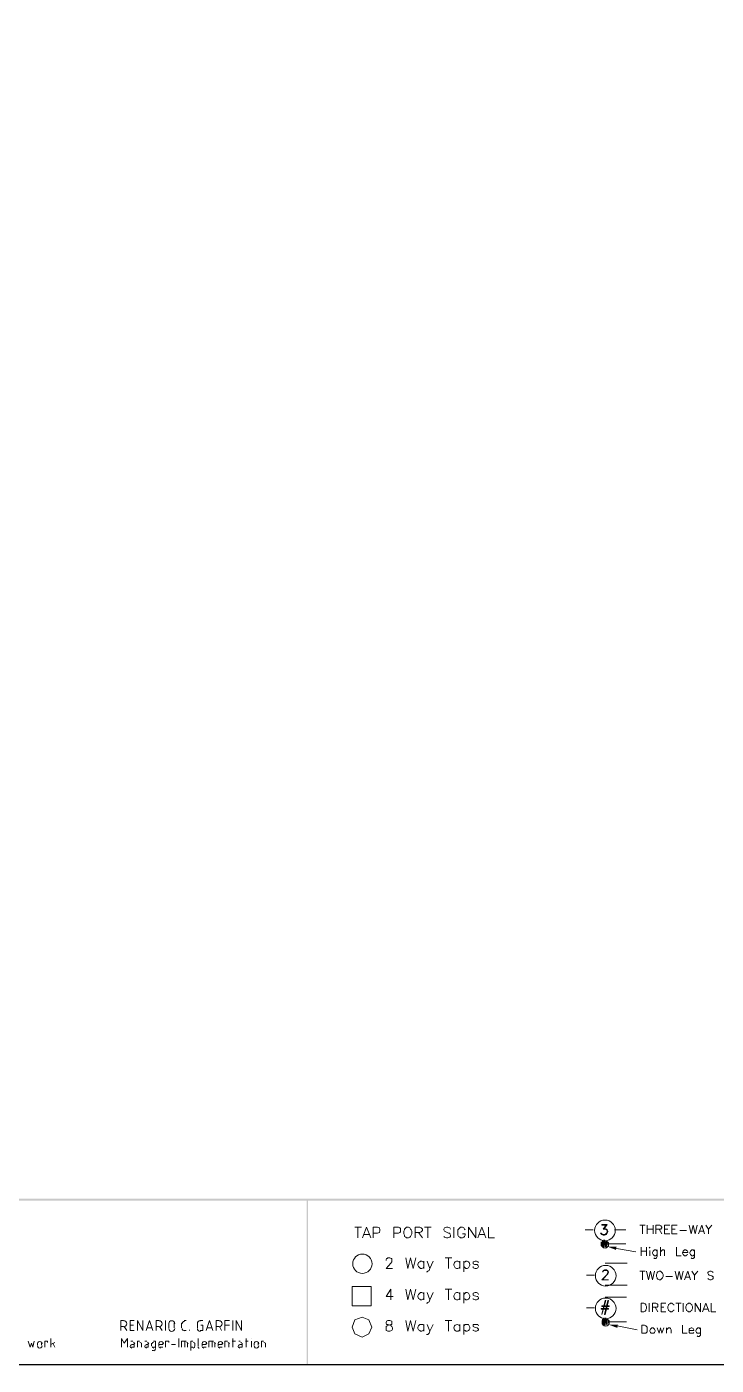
# Model space of a CAD drawing. Header units: millimetres. Extents: x 3.6 to 37.8, y 0.6 to 28.7.
# Drawn here: x 7.88 to 12.2, y 0.59 to 8.97 of the extents above; entities that cross this region are included whole.
import ezdxf

# ---------------------------------------------------------------- set-up
doc = ezdxf.new("R2010")
doc.units = ezdxf.units.MM
doc.layers.add('PDF_0', color=7, linetype='Continuous')
doc.layers.add('PDF_a1$logo$mngr$FRAME-TB', color=172, linetype='Continuous', true_color=0x0000dd)

msp = doc.modelspace()

# ---------------------------------------------------------------- linework, layer by layer
at = {"layer": 'PDF_0', "lineweight": 0, "const_width": 0.00834}
msp.add_lwpolyline([(37.7648, 0.5988), (37.7648, 28.6993), (3.5681, 28.6993), (3.5681, 0.5988)], close=True, dxfattribs=at)
at = {"layer": 'PDF_0', "color": 8, "lineweight": 0, "true_color": 0x808080}
for points in [[(9.9354, 1.4578), (9.9771, 1.4578)], [(9.9562, 1.4578), (9.9562, 1.3911)], [(9.9854, 1.3911), (10.0104, 1.4578), (10.0355, 1.3911)], [(10.0521, 1.3911), (10.0521, 1.4578), (10.0772, 1.4578), (10.0897, 1.4537), (10.0897, 1.4495), (10.0938, 1.4453), (10.0938, 1.4328), (10.0897, 1.4286), (10.0897, 1.4245), (10.0772, 1.4203), (10.0521, 1.4203)], [(10.1814, 1.3911), (10.1814, 1.4578), (10.2106, 1.4578), (10.2189, 1.4537), (10.2231, 1.4495), (10.2231, 1.4453), (10.2231, 1.4328), (10.2231, 1.4286), (10.2189, 1.4245), (10.2106, 1.4203), (10.1814, 1.4203)], [(10.3148, 1.3911), (10.3148, 1.4578), (10.344, 1.4578), (10.3524, 1.4537), (10.3565, 1.4495), (10.3607, 1.4453), (10.3607, 1.437), (10.3565, 1.4328), (10.3524, 1.4286), (10.344, 1.4245), (10.3148, 1.4245)], [(10.3357, 1.4245), (10.3607, 1.3911)], [(10.3732, 1.4578), (10.4149, 1.4578)], [(10.3941, 1.4578), (10.3941, 1.3911)], [(10.5358, 1.4453), (10.5317, 1.4537), (10.5192, 1.4578), (10.5108, 1.4578), (10.4983, 1.4537), (10.4941, 1.4453), (10.4941, 1.4411), (10.4983, 1.4328), (10.5067, 1.4286), (10.5233, 1.4203), (10.5317, 1.4203), (10.5317, 1.4161), (10.5358, 1.4078), (10.5358, 1.3995), (10.5317, 1.3953), (10.5192, 1.3911), (10.5108, 1.3911), (10.4983, 1.3953), (10.4941, 1.3995)], [(10.5567, 1.4578), (10.5567, 1.3911)], [(10.6276, 1.4411), (10.6234, 1.4453), (10.6192, 1.4537), (10.6109, 1.4578), (10.5984, 1.4578), (10.5942, 1.4537), (10.5859, 1.4453), (10.5817, 1.4411), (10.5817, 1.4328), (10.5817, 1.4161), (10.5817, 1.4078), (10.5859, 1.3995), (10.5942, 1.3953), (10.5984, 1.3911), (10.6109, 1.3911), (10.6192, 1.3953), (10.6234, 1.3995), (10.6276, 1.4078), (10.6276, 1.4161), (10.6109, 1.4161)], [(10.6484, 1.3911), (10.6484, 1.4578), (10.6943, 1.3911), (10.6943, 1.4578)], [(10.7068, 1.3911), (10.7318, 1.4578), (10.7568, 1.3911)], [(10.7735, 1.4578), (10.7735, 1.3911), (10.8111, 1.3911)], [(11.4282, 1.4411), (11.3781, 1.4411)], [(11.4949, 1.4495), (11.4991, 1.4495), (11.5116, 1.4453), (11.5158, 1.4411), (11.5199, 1.4328), (11.5199, 1.4286), (11.5158, 1.4203), (11.5116, 1.412), (11.4991, 1.4078), (11.4907, 1.4078), (11.4824, 1.412), (11.4782, 1.4161), (11.4741, 1.4203), (11.4782, 1.4203)], [(11.5158, 1.4245), (11.5116, 1.4161), (11.4991, 1.412), (11.4907, 1.412), (11.4824, 1.4161), (11.4782, 1.4203), (11.4866, 1.412)], [(11.5116, 1.4703), (11.4824, 1.4703), (11.4824, 1.4745), (11.5158, 1.4745), (11.4949, 1.4453)], [(11.5116, 1.4745), (11.4907, 1.4453), (11.4991, 1.4453), (11.5116, 1.4453), (11.5158, 1.4328)], [(11.5032, 1.4453), (11.5116, 1.4411), (11.5158, 1.4328), (11.5158, 1.4286), (11.5116, 1.4203), (11.5032, 1.412)], [(11.5616, 1.4411), (11.6325, 1.4411)], [(11.7201, 1.4703), (11.7534, 1.4703)], [(11.7368, 1.4703), (11.7368, 1.4161)], [(11.7659, 1.4703), (11.7659, 1.4161)], [(11.7659, 1.4453), (11.8035, 1.4453)], [(11.8035, 1.4703), (11.8035, 1.4161)], [(11.8201, 1.4161), (11.8201, 1.4703), (11.8452, 1.4703), (11.8535, 1.4662), (11.8535, 1.462), (11.8577, 1.4578), (11.8577, 1.4537), (11.8535, 1.4495), (11.8535, 1.4453), (11.8452, 1.4453), (11.8201, 1.4453)], [(11.841, 1.4453), (11.8577, 1.4161)], [(11.9077, 1.4161), (11.8744, 1.4161), (11.8744, 1.4703), (11.9077, 1.4703)], [(11.8744, 1.4453), (11.8952, 1.4453)], [(11.9536, 1.4161), (11.9202, 1.4161), (11.9202, 1.4703), (11.9536, 1.4703)], [(11.9202, 1.4453), (11.9411, 1.4453)], [(11.9703, 1.437), (12.012, 1.437)], [(12.0286, 1.4703), (12.0412, 1.4161), (12.0537, 1.4703), (12.0662, 1.4161), (12.0787, 1.4703)], [(12.087, 1.4161), (12.1079, 1.4703), (12.1245, 1.4161)], [(12.0954, 1.4328), (12.1204, 1.4328)], [(12.1329, 1.4703), (12.1496, 1.4453), (12.1496, 1.4161)], [(12.1704, 1.4703), (12.1496, 1.4453)], [(9.9938, 1.412), (10.0271, 1.412)], [(10.7193, 1.412), (10.7485, 1.412)], [(11.4782, 1.3661), (11.4782, 1.3411)], [(11.4866, 1.3744), (11.4866, 1.3369)], [(11.4907, 1.3744), (11.4907, 1.3327)], [(11.4949, 1.3786), (11.4949, 1.3327)], [(11.4991, 1.3786), (11.5032, 1.3327)], [(11.5074, 1.3744), (11.5074, 1.3327)], [(11.5116, 1.3703), (11.5116, 1.3369)], [(11.5158, 1.3661), (11.5158, 1.3452)], [(11.5199, 1.3536), (11.6325, 1.3536)], [(10.1314, 1.2493), (10.1314, 1.2535), (10.1355, 1.2618), (10.1397, 1.2618), (10.1439, 1.266), (10.1564, 1.266), (10.1647, 1.2618), (10.1689, 1.2618), (10.1689, 1.2535), (10.1689, 1.2493), (10.1689, 1.241), (10.1606, 1.2327), (10.1314, 1.1993), (10.1731, 1.1993)], [(10.2565, 1.266), (10.269, 1.1993), (10.2857, 1.266), (10.3023, 1.1993), (10.319, 1.266)], [(10.5025, 1.266), (10.5442, 1.266)], [(10.5233, 1.266), (10.5233, 1.1993)], [(11.5741, 1.3244), (11.6951, 1.3035)], [(11.7284, 1.3327), (11.7284, 1.2785)], [(11.7284, 1.3077), (11.7618, 1.3077)], [(11.7618, 1.3327), (11.7618, 1.2785)], [(11.7826, 1.3119), (11.7826, 1.2785)], [(11.8285, 1.3077), (11.8243, 1.3119), (11.8201, 1.3161), (11.8118, 1.3161), (11.8076, 1.3119), (11.8035, 1.3077), (11.7993, 1.2994), (11.7993, 1.2952), (11.8035, 1.2869), (11.8076, 1.2827), (11.8118, 1.2785), (11.8201, 1.2785), (11.8243, 1.2827), (11.8285, 1.2869)], [(11.8285, 1.3161), (11.8285, 1.2744), (11.8243, 1.266), (11.8201, 1.2618), (11.8118, 1.2618), (11.8076, 1.266)], [(11.8493, 1.3327), (11.8493, 1.2785)], [(11.8493, 1.3035), (11.8577, 1.3119), (11.8618, 1.3161), (11.8702, 1.3161), (11.8744, 1.3119), (11.8744, 1.3035), (11.8744, 1.2785)], [(11.9494, 1.3327), (11.9494, 1.2785), (11.9786, 1.2785)], [(11.9869, 1.2994), (12.0203, 1.2994), (12.0203, 1.3035), (12.0161, 1.3119), (12.012, 1.3119), (12.0078, 1.3161), (11.9995, 1.3161), (11.9953, 1.3119), (11.9911, 1.3077), (11.9869, 1.2994), (11.9869, 1.2952), (11.9911, 1.2869), (11.9953, 1.2827), (11.9995, 1.2785), (12.0078, 1.2785), (12.012, 1.2827), (12.0203, 1.2869)], [(12.062, 1.3077), (12.0578, 1.3119), (12.0537, 1.3161), (12.0453, 1.3161), (12.0412, 1.3119), (12.037, 1.3077), (12.0328, 1.2994), (12.0328, 1.2952), (12.037, 1.2869), (12.0412, 1.2827), (12.0453, 1.2785), (12.0537, 1.2785), (12.0578, 1.2827), (12.062, 1.2869)], [(12.062, 1.3161), (12.062, 1.2744), (12.062, 1.266), (12.0578, 1.266), (12.0537, 1.2618), (12.0453, 1.2618), (12.0412, 1.266)], [(10.369, 1.2368), (10.3649, 1.241), (10.3565, 1.2452), (10.3482, 1.2452), (10.344, 1.241), (10.3357, 1.2368), (10.3315, 1.2243), (10.3315, 1.2201), (10.3357, 1.2118), (10.344, 1.2035), (10.3482, 1.1993), (10.3565, 1.1993), (10.3649, 1.2035), (10.369, 1.2118)], [(10.369, 1.2452), (10.369, 1.1993)], [(10.4066, 1.1993), (10.4024, 1.1868), (10.3941, 1.1826), (10.3899, 1.1785), (10.3857, 1.1785)], [(10.3899, 1.2452), (10.4066, 1.1993), (10.4274, 1.2452)], [(10.5942, 1.2368), (10.59, 1.241), (10.5817, 1.2452), (10.5734, 1.2452), (10.565, 1.241), (10.5609, 1.2368), (10.5567, 1.2243), (10.5567, 1.2201), (10.5609, 1.2118), (10.565, 1.2035), (10.5734, 1.1993), (10.5817, 1.1993), (10.59, 1.2035), (10.5942, 1.2118)], [(10.5942, 1.2452), (10.5942, 1.1993)], [(10.6192, 1.2452), (10.6192, 1.1785)], [(10.6192, 1.2368), (10.6276, 1.241), (10.6317, 1.2452), (10.6401, 1.2452), (10.6484, 1.241), (10.6526, 1.2368), (10.6568, 1.2243), (10.6568, 1.2201), (10.6526, 1.2118), (10.6484, 1.2035), (10.6401, 1.1993), (10.6317, 1.1993), (10.6276, 1.2035), (10.6192, 1.2118)], [(10.711, 1.2368), (10.7068, 1.241), (10.6985, 1.2452), (10.6901, 1.2452), (10.6776, 1.241), (10.6776, 1.2368), (10.6776, 1.2285), (10.686, 1.2243), (10.7026, 1.2243), (10.7068, 1.2201), (10.711, 1.2118), (10.7068, 1.2035), (10.6985, 1.1993), (10.6901, 1.1993), (10.6776, 1.2035), (10.6776, 1.2118)], [(11.5032, 1.2327), (11.6408, 1.2327)], [(11.7201, 1.1826), (11.7534, 1.1826)], [(11.7368, 1.1826), (11.7368, 1.1284)], [(11.7618, 1.1826), (11.7743, 1.1284), (11.7868, 1.1826), (11.7993, 1.1284), (11.8118, 1.1826)], [(11.9411, 1.1826), (11.9536, 1.1284), (11.9661, 1.1826), (11.9786, 1.1284), (11.9911, 1.1826)], [(11.9995, 1.1284), (12.0203, 1.1826), (12.037, 1.1284)], [(12.0453, 1.1826), (12.062, 1.1576), (12.062, 1.1284)], [(12.0828, 1.1826), (12.062, 1.1576)], [(12.1788, 1.1743), (12.1746, 1.1785), (12.1662, 1.1826), (12.1579, 1.1826), (12.1496, 1.1785), (12.1454, 1.1743), (12.1454, 1.1701), (12.1496, 1.1618), (12.1537, 1.1576), (12.1704, 1.1534), (12.1746, 1.1493), (12.1788, 1.1493), (12.1788, 1.1451), (12.1788, 1.1368), (12.1746, 1.1326), (12.1662, 1.1284), (12.1579, 1.1284), (12.1496, 1.1326), (12.1454, 1.1368)], [(11.4365, 1.1576), (11.3865, 1.1576)], [(11.5032, 1.0951), (11.6408, 1.0951)], [(11.8827, 1.1493), (11.9244, 1.1493)], [(12.0078, 1.1451), (12.0328, 1.1451)], [(10.1606, 1.0033), (10.1606, 1.07), (10.1314, 1.0242), (10.1772, 1.0242)], [(10.2565, 1.07), (10.269, 1.0033), (10.2857, 1.07), (10.3023, 1.0033), (10.319, 1.07)], [(10.369, 1.0367), (10.3649, 1.045), (10.3565, 1.0492), (10.3482, 1.0492), (10.344, 1.045), (10.3357, 1.0367), (10.3315, 1.0283), (10.3315, 1.0242), (10.3357, 1.0117), (10.344, 1.0075), (10.3482, 1.0033), (10.3565, 1.0033), (10.3649, 1.0075), (10.369, 1.0117)], [(10.369, 1.0492), (10.369, 1.0033)], [(10.3899, 1.0492), (10.4066, 1.0033), (10.4274, 1.0492)], [(10.5025, 1.07), (10.5442, 1.07)], [(10.5233, 1.07), (10.5233, 1.0033)], [(10.5942, 1.0367), (10.59, 1.045), (10.5817, 1.0492), (10.5734, 1.0492), (10.565, 1.045), (10.5609, 1.0367), (10.5567, 1.0283), (10.5567, 1.0242), (10.5609, 1.0117), (10.565, 1.0075), (10.5734, 1.0033), (10.5817, 1.0033), (10.59, 1.0075), (10.5942, 1.0117)], [(10.5942, 1.0492), (10.5942, 1.0033)], [(10.6192, 1.0492), (10.6192, 0.9825)], [(10.6192, 1.0367), (10.6276, 1.045), (10.6317, 1.0492), (10.6401, 1.0492), (10.6484, 1.045), (10.6526, 1.0367), (10.6568, 1.0283), (10.6568, 1.0242), (10.6526, 1.0117), (10.6484, 1.0075), (10.6401, 1.0033), (10.6317, 1.0033), (10.6276, 1.0075), (10.6192, 1.0117)], [(10.711, 1.0367), (10.7068, 1.045), (10.6985, 1.0492), (10.6901, 1.0492), (10.6776, 1.045), (10.6776, 1.0367), (10.6776, 1.0325), (10.686, 1.0283), (10.7026, 1.0242), (10.7068, 1.0242), (10.711, 1.0158), (10.711, 1.0117), (10.7068, 1.0075), (10.6985, 1.0033), (10.6901, 1.0033), (10.6776, 1.0075), (10.6776, 1.0117)], [(11.5032, 1.02), (11.6367, 1.02)], [(10.4066, 1.0033), (10.4024, 0.9908), (10.3941, 0.9866), (10.3899, 0.9825), (10.3857, 0.9825)], [(11.4365, 0.9533), (11.3865, 0.9533)], [(11.7785, 0.9825), (11.7785, 0.9283)], [(11.7993, 0.9283), (11.7993, 0.9825), (11.8201, 0.9825), (11.8285, 0.9783), (11.8327, 0.9741), (11.8327, 0.97), (11.8327, 0.9658), (11.8327, 0.9616), (11.8285, 0.9574), (11.8201, 0.9574), (11.7993, 0.9574)], [(11.816, 0.9574), (11.8327, 0.9283)], [(11.8827, 0.9283), (11.8535, 0.9283), (11.8535, 0.9825), (11.8827, 0.9825)], [(11.8535, 0.9574), (11.8702, 0.9574)], [(11.9327, 0.97), (11.9327, 0.9741), (11.9244, 0.9783), (11.9202, 0.9825), (11.9119, 0.9825), (11.9077, 0.9783), (11.8994, 0.9741), (11.8994, 0.97), (11.8952, 0.9616), (11.8952, 0.9491), (11.8994, 0.9408), (11.8994, 0.9366), (11.9077, 0.9324), (11.9119, 0.9283), (11.9202, 0.9283), (11.9244, 0.9324), (11.9327, 0.9366), (11.9327, 0.9408)], [(11.9452, 0.9825), (11.9786, 0.9825)], [(11.9619, 0.9825), (11.9619, 0.9283)], [(11.9911, 0.9825), (11.9911, 0.9283)], [(12.0662, 0.9283), (12.0662, 0.9825), (12.0995, 0.9283), (12.0995, 0.9825)], [(12.112, 0.9283), (12.1329, 0.9825), (12.1537, 0.9283)], [(12.1204, 0.9449), (12.1454, 0.9449)], [(12.1662, 0.9825), (12.1662, 0.9283), (12.1954, 0.9283)], [(10.2565, 0.8741), (10.269, 0.8073), (10.2857, 0.8741), (10.3023, 0.8073), (10.319, 0.8741)], [(10.369, 0.8407), (10.3649, 0.849), (10.3565, 0.849), (10.3482, 0.849), (10.344, 0.849), (10.3357, 0.8407), (10.3315, 0.8324), (10.3315, 0.824), (10.3357, 0.8157), (10.344, 0.8115), (10.3482, 0.8073), (10.3565, 0.8073), (10.3649, 0.8115), (10.369, 0.8157)], [(10.369, 0.849), (10.369, 0.8073)], [(10.3899, 0.849), (10.4066, 0.8073), (10.4274, 0.849)], [(10.5025, 0.8741), (10.5442, 0.8741)], [(10.5233, 0.8741), (10.5233, 0.8073)], [(10.5942, 0.849), (10.5942, 0.8073)], [(10.6192, 0.849), (10.6192, 0.7865)], [(10.6192, 0.8407), (10.6276, 0.849), (10.6317, 0.849), (10.6401, 0.849), (10.6484, 0.849), (10.6526, 0.8407), (10.6568, 0.8324), (10.6568, 0.824), (10.6526, 0.8157), (10.6484, 0.8115), (10.6401, 0.8073), (10.6317, 0.8073), (10.6276, 0.8115), (10.6192, 0.8157)], [(10.711, 0.8407), (10.7068, 0.849), (10.6985, 0.849), (10.6901, 0.849), (10.6776, 0.849), (10.6776, 0.8407), (10.6776, 0.8365), (10.686, 0.8324), (10.7026, 0.8282), (10.7068, 0.824), (10.711, 0.8198), (10.711, 0.8157), (10.7068, 0.8115), (10.6985, 0.8073), (10.6901, 0.8073), (10.6776, 0.8115), (10.6776, 0.8157)], [(11.4866, 0.8824), (11.4866, 0.8532)], [(11.4907, 0.8866), (11.4907, 0.849)], [(11.4949, 0.8907), (11.4949, 0.8449)], [(11.5032, 0.8907), (11.4991, 0.8449)], [(11.5074, 0.8907), (11.5074, 0.8449)], [(11.5116, 0.8866), (11.5116, 0.849)], [(11.5158, 0.8824), (11.5158, 0.849)], [(11.5241, 0.8782), (11.5241, 0.8574)], [(11.5241, 0.8657), (11.6367, 0.8657)], [(11.5783, 0.8407), (11.7034, 0.8157)], [(11.9869, 0.8449), (11.9869, 0.7948), (12.0161, 0.7948)], [(10.4066, 0.8073), (10.4024, 0.7948), (10.3941, 0.7865), (10.3899, 0.7865), (10.3857, 0.7865)], [(11.8285, 0.8282), (11.841, 0.7948), (11.8493, 0.8282), (11.8577, 0.7948), (11.8702, 0.8282)], [(11.8869, 0.8282), (11.8869, 0.7948)], [(11.8869, 0.8157), (11.8952, 0.824), (11.8994, 0.8282), (11.9077, 0.8282), (11.9119, 0.824), (11.9161, 0.8157), (11.9161, 0.7948)], [(12.0286, 0.8115), (12.0578, 0.8115), (12.0578, 0.8157), (12.0537, 0.824), (12.0453, 0.8282), (12.0412, 0.8282), (12.0328, 0.824), (12.0286, 0.8198), (12.0286, 0.8115), (12.0286, 0.8073), (12.0286, 0.799), (12.0328, 0.7948), (12.0412, 0.7948), (12.0453, 0.7948), (12.0537, 0.7948), (12.0578, 0.799)], [(12.0995, 0.8198), (12.0954, 0.824), (12.0912, 0.8282), (12.0828, 0.8282), (12.0787, 0.824), (12.0745, 0.8198), (12.0703, 0.8115), (12.0703, 0.8073), (12.0745, 0.799), (12.0787, 0.7948), (12.0828, 0.7948), (12.0912, 0.7948), (12.0954, 0.7948), (12.0995, 0.799)], [(12.0995, 0.8282), (12.0995, 0.7865), (12.0995, 0.7823), (12.0954, 0.7781), (12.0912, 0.774), (12.0828, 0.774), (12.0787, 0.7781)]]:
    msp.add_lwpolyline(points, dxfattribs=at)
for points in [[(10.2606, 1.4578), (10.2565, 1.4537), (10.2481, 1.4453), (10.2481, 1.4411), (10.244, 1.4328), (10.244, 1.4161), (10.2481, 1.4078), (10.2481, 1.3995), (10.2565, 1.3953), (10.2606, 1.3911), (10.2731, 1.3911), (10.2815, 1.3953), (10.2857, 1.3995), (10.2898, 1.4078), (10.294, 1.4161), (10.294, 1.4328), (10.2898, 1.4411), (10.2857, 1.4453), (10.2815, 1.4537), (10.2731, 1.4578)], [(11.7785, 1.3286), (11.7826, 1.3286), (11.7826, 1.3327)], [(11.4824, 1.1284), (11.5116, 1.1576), (11.5158, 1.1659), (11.5199, 1.1743), (11.5199, 1.1785), (11.5158, 1.1868), (11.5116, 1.1868), (11.4991, 1.1868), (11.4907, 1.1868), (11.4907, 1.1785), (11.4866, 1.1785), (11.4907, 1.1868), (11.4991, 1.191), (11.5116, 1.191), (11.5158, 1.1868), (11.5199, 1.1868), (11.5241, 1.1785), (11.5241, 1.1743), (11.5199, 1.1659), (11.5116, 1.1576), (11.4866, 1.1284), (11.5241, 1.1284)], [(11.841, 1.1826), (11.8327, 1.1785), (11.8285, 1.1743), (11.8285, 1.1701), (11.8243, 1.1618), (11.8243, 1.1493), (11.8285, 1.1409), (11.8285, 1.1368), (11.8327, 1.1326), (11.841, 1.1284), (11.8493, 1.1284), (11.8535, 1.1326), (11.8577, 1.1368), (11.8618, 1.1409), (11.866, 1.1493), (11.866, 1.1618), (11.8618, 1.1701), (11.8577, 1.1743), (11.8535, 1.1785), (11.8493, 1.1826)], [(9.9187, 1.0867), (9.9187, 0.9658), (10.0396, 0.9658), (10.0396, 1.0867)], [(11.4782, 0.9449), (11.5241, 0.9449), (11.5241, 0.9491), (11.4782, 0.9491)], [(11.5032, 0.9991), (11.4824, 0.9116), (11.5074, 0.9991)], [(11.4824, 0.9616), (11.5283, 0.9616), (11.5283, 0.9658), (11.4824, 0.9658)], [(11.5199, 0.9991), (11.4991, 0.9116), (11.5032, 0.9116), (11.5241, 0.9991)], [(11.7284, 0.9283), (11.7284, 0.9825), (11.7451, 0.9825), (11.7534, 0.9783), (11.7576, 0.9741), (11.7576, 0.97), (11.7618, 0.9616), (11.7618, 0.9491), (11.7576, 0.9408), (11.7576, 0.9366), (11.7534, 0.9324), (11.7451, 0.9283)], [(12.0245, 0.9825), (12.0203, 0.9783), (12.012, 0.9741), (12.012, 0.97), (12.0078, 0.9616), (12.0078, 0.9491), (12.012, 0.9408), (12.012, 0.9366), (12.0203, 0.9324), (12.0245, 0.9283), (12.0328, 0.9283), (12.037, 0.9324), (12.0453, 0.9366), (12.0453, 0.9408), (12.0495, 0.9491), (12.0495, 0.9616), (12.0453, 0.97), (12.0453, 0.9741), (12.037, 0.9783), (12.0328, 0.9825)], [(9.9813, 0.7698), (10.023, 0.7907), (10.0438, 0.8324), (10.023, 0.8782), (9.9813, 0.8949), (9.9354, 0.8782), (9.9187, 0.8324), (9.9354, 0.7907)], [(10.1439, 0.8741), (10.1355, 0.8699), (10.1314, 0.8615), (10.1314, 0.8574), (10.1355, 0.849), (10.1439, 0.849), (10.1564, 0.8449), (10.1647, 0.8407), (10.1689, 0.8365), (10.1731, 0.8282), (10.1731, 0.8198), (10.1689, 0.8115), (10.1564, 0.8073), (10.1439, 0.8073), (10.1355, 0.8115), (10.1314, 0.8115), (10.1314, 0.8198), (10.1314, 0.8282), (10.1314, 0.8365), (10.1397, 0.8407), (10.148, 0.8449), (10.1606, 0.849), (10.1689, 0.849), (10.1689, 0.8574), (10.1689, 0.8615), (10.1689, 0.8699), (10.1564, 0.8741)], [(11.7326, 0.7948), (11.7326, 0.8449), (11.7493, 0.8449), (11.7576, 0.8407), (11.7618, 0.8365), (11.7659, 0.8324), (11.7659, 0.824), (11.7659, 0.8115), (11.7659, 0.8032), (11.7618, 0.799), (11.7576, 0.7948), (11.7493, 0.7948)], [(11.7951, 0.8282), (11.791, 0.824), (11.7868, 0.8198), (11.7826, 0.8115), (11.7826, 0.8073), (11.7868, 0.799), (11.791, 0.7948), (11.7951, 0.7948), (11.8035, 0.7948), (11.8076, 0.7948), (11.8118, 0.799), (11.816, 0.8073), (11.816, 0.8115), (11.8118, 0.8198), (11.8076, 0.824), (11.8035, 0.8282)]]:
    msp.add_lwpolyline(points, close=True, dxfattribs=at)
for points in [[(11.4369, 1.438, 1), (11.5662, 1.438, 1)], [(9.9232, 1.2295, 1), (10.0441, 1.2295, 1)], [(11.5704, 1.1544, 1), (11.4411, 1.1544, 1)], [(11.5704, 0.9501, 1), (11.4411, 0.9501, 1)]]:
    msp.add_lwpolyline(points, format="xyb", close=True, dxfattribs=at)
for centre in [(11.5016, 1.3504), (11.5057, 0.8625)]:
    msp.add_circle(centre, 0.0229, dxfattribs=at)
msp.add_arc((10.5773, 0.8282), 0.021, 36.4913, 323.5087, dxfattribs=at)
at = {"layer": 'PDF_0', "transparency": 33554559}
for points in [[(3.5681, 1.6371), (3.5681, 1.6246), (37.7648, 1.6371)], [(3.5681, 1.6246), (37.7648, 1.6371), (37.7648, 1.6246)], [(9.6435, 1.6288), (9.6352, 1.6288), (9.6435, 0.5988)], [(9.6352, 1.6288), (9.6435, 0.5988), (9.6352, 0.5988)]]:
    msp.add_solid(points, dxfattribs=at)
at = {"layer": 'PDF_0', "color": 8, "true_color": 0x808080, "transparency": 33554559}
for points in [[(11.57, 1.3161), (11.5741, 1.3369), (11.5158, 1.3369)], [(11.5783, 0.8282), (11.5825, 0.849), (11.5241, 0.849)]]:
    msp.add_solid(points, dxfattribs=at)
at = {"layer": 'PDF_a1$logo$mngr$FRAME-TB', "color": 7, "lineweight": 9}
for points in [[(8.4718, 0.8115), (8.4718, 0.8741), (8.4885, 0.8741)], [(8.5552, 0.8115), (8.5302, 0.8115), (8.5302, 0.8741), (8.5552, 0.8741)], [(8.551, 0.8449), (8.5302, 0.8449)], [(8.576, 0.8115), (8.576, 0.8741), (8.6094, 0.8115), (8.6094, 0.8741)], [(8.6302, 0.8115), (8.6511, 0.8741), (8.6719, 0.8115)], [(8.6928, 0.8115), (8.6928, 0.8741), (8.7095, 0.8741)], [(8.7512, 0.8115), (8.7512, 0.8741)], [(8.772, 0.8282), (8.772, 0.8574)], [(8.8054, 0.8574), (8.8054, 0.8282)], [(8.8512, 0.8282), (8.8512, 0.8574)], [(8.8679, 0.8741), (8.8804, 0.8741)], [(8.9513, 0.8282), (8.9513, 0.8574)], [(8.968, 0.8741), (8.9847, 0.8741)], [(8.9722, 0.8449), (8.9847, 0.8449), (8.9847, 0.8115), (8.968, 0.8115)], [(9.0055, 0.8115), (9.0264, 0.8741), (9.0472, 0.8115)], [(9.0681, 0.8115), (9.0681, 0.8741), (9.0847, 0.8741)], [(9.1223, 0.8115), (9.1223, 0.8741), (9.1515, 0.8741)], [(9.1223, 0.8449), (9.1515, 0.8449)], [(9.1723, 0.8115), (9.1723, 0.8741)], [(9.1932, 0.8115), (9.1932, 0.8741), (9.2265, 0.8115), (9.2265, 0.8741)], [(8.0339, 0.7073), (8.0339, 0.7615)], [(8.4885, 0.8365), (8.4718, 0.8365)], [(8.4759, 0.7073), (8.4759, 0.7615), (8.4926, 0.7323), (8.5135, 0.7615), (8.5135, 0.7073)], [(8.4926, 0.8365), (8.5093, 0.8115)], [(8.6678, 0.8282), (8.6386, 0.8282)], [(8.7095, 0.8365), (8.6928, 0.8365)], [(8.7136, 0.8365), (8.7303, 0.8115)], [(8.8346, 0.7073), (8.8346, 0.7615)], [(8.8804, 0.8115), (8.8679, 0.8115)], [(8.9013, 0.8115), (8.9013, 0.8157)], [(8.9555, 0.7114), (8.9555, 0.7615)], [(9.0389, 0.8282), (9.0097, 0.8282)], [(9.0847, 0.8365), (9.0681, 0.8365)], [(9.0889, 0.8365), (9.1014, 0.8115)], [(9.1723, 0.7073), (9.1723, 0.7615)], [(9.2557, 0.7073), (9.2557, 0.7615)], [(9.2891, 0.7615), (9.2891, 0.7615)], [(7.8922, 0.7448), (7.9047, 0.7073), (7.913, 0.7323), (7.9214, 0.7073), (7.9297, 0.7448)], [(7.9505, 0.7198), (7.9505, 0.7323)], [(7.9756, 0.7323), (7.9756, 0.7198)], [(7.9964, 0.7073), (7.9964, 0.7448), (8.0131, 0.7448), (8.0131, 0.7364)], [(8.059, 0.7364), (8.0339, 0.7239)], [(8.0465, 0.7323), (8.059, 0.7073)], [(8.5343, 0.7448), (8.5468, 0.7448)], [(8.5552, 0.7323), (8.5552, 0.7073), (8.5385, 0.7073)], [(8.5385, 0.7239), (8.5552, 0.7239)], [(8.576, 0.7073), (8.576, 0.7448), (8.5885, 0.7448)], [(8.601, 0.7323), (8.601, 0.7073)], [(8.6219, 0.7448), (8.6344, 0.7448)], [(8.6427, 0.7323), (8.6427, 0.7073), (8.6302, 0.7073)], [(8.6302, 0.7239), (8.6427, 0.7239)], [(8.6636, 0.7323), (8.6636, 0.7156)], [(8.6678, 0.6864), (8.6761, 0.6864)], [(8.6886, 0.6989), (8.6886, 0.7448), (8.6761, 0.7448)], [(8.6761, 0.7073), (8.6886, 0.7073)], [(8.7095, 0.7156), (8.7095, 0.7323)], [(8.7345, 0.7323), (8.7345, 0.7239), (8.7095, 0.7239)], [(8.7345, 0.7073), (8.7178, 0.7073)], [(8.7512, 0.7073), (8.7512, 0.7448), (8.772, 0.7448), (8.772, 0.7364)], [(8.7887, 0.7239), (8.8137, 0.7239)], [(8.8512, 0.7073), (8.8512, 0.7448), (8.8804, 0.7448)], [(8.8721, 0.7073), (8.8721, 0.7448)], [(8.8888, 0.7323), (8.8888, 0.7073)], [(8.9096, 0.6864), (8.9096, 0.7448), (8.9221, 0.7448)], [(8.9221, 0.7073), (8.9096, 0.7073)], [(8.9346, 0.7323), (8.9346, 0.7156)], [(8.9805, 0.7156), (8.9805, 0.7323)], [(9.0055, 0.7323), (9.0055, 0.7239), (8.9805, 0.7239)], [(9.0055, 0.7073), (8.9888, 0.7073)], [(9.0222, 0.7073), (9.0222, 0.7448), (9.0514, 0.7448)], [(9.043, 0.7073), (9.043, 0.7448)], [(9.0597, 0.7323), (9.0597, 0.7073)], [(9.0806, 0.7156), (9.0806, 0.7323)], [(9.1056, 0.7323), (9.1056, 0.7239), (9.0806, 0.7239)], [(9.1056, 0.7073), (9.0889, 0.7073)], [(9.1223, 0.7073), (9.1223, 0.7448), (9.1389, 0.7448)], [(9.1473, 0.7323), (9.1473, 0.7073)], [(9.1681, 0.7448), (9.189, 0.7448)], [(9.2098, 0.7448), (9.2182, 0.7448)], [(9.2307, 0.7323), (9.2307, 0.7073), (9.214, 0.7073)], [(9.214, 0.7239), (9.2307, 0.7239)], [(9.2515, 0.7448), (9.2682, 0.7448)], [(9.2891, 0.7073), (9.2891, 0.7448)], [(9.3057, 0.7198), (9.3057, 0.7323)], [(9.3308, 0.7323), (9.3308, 0.7198)], [(9.3516, 0.7073), (9.3516, 0.7448), (9.3641, 0.7448)], [(9.3766, 0.7323), (9.3766, 0.7073)]]:
    msp.add_lwpolyline(points, dxfattribs=at)
for centre, radius, start, end in [((8.4908, 0.8542), 0.0188, 270.00002, 89.99998), ((8.7118, 0.8542), 0.0188, 270.00002, 89.99998), ((8.7911, 0.8542), 0.0188, 0, 179.99998), ((8.8703, 0.8542), 0.0146, 89.99993, 180.00007), ((8.9704, 0.8542), 0.0188, 90.00002, 179.99998), ((9.0871, 0.8542), 0.0188, 270.00002, 89.99998), ((8.7911, 0.825), 0.0188, 180.00002, 359.99998), ((8.8703, 0.825), 0.0146, 179.99993, 270.00007), ((8.9704, 0.825), 0.0188, 180.00002, 269.99998), ((7.9654, 0.7291), 0.0146, 359.99993, 180.00007), ((7.9654, 0.7165), 0.0146, 179.99993, 0.00007), ((8.5409, 0.7124), 0.0104, 90.00006, 269.99994), ((8.5492, 0.7291), 0.0104, 0, 89.99994), ((8.5909, 0.7291), 0.0104, 0, 89.99994), ((8.6326, 0.7124), 0.0104, 90.00006, 269.99994), ((8.6368, 0.7291), 0.0104, 0, 89.99994), ((8.6785, 0.7291), 0.0104, 90.00006, 179.99994), ((8.6785, 0.7124), 0.0104, 180.00006, 269.99994), ((8.6785, 0.6957), 0.0104, 270.00006, 359.99994), ((8.7243, 0.7291), 0.0146, 359.99993, 180.00007), ((8.7202, 0.7124), 0.0104, 180.00006, 269.99994), ((8.8828, 0.7291), 0.0104, 0, 89.99994), ((8.9245, 0.7291), 0.0104, 0, 89.99994), ((8.9245, 0.7124), 0.0104, 270.00006, 359.99994), ((8.962, 0.7082), 0.00625, 179.99986, 270.00014), ((8.9954, 0.7291), 0.0146, 359.99993, 180.00007), ((8.9912, 0.7124), 0.0104, 180.00006, 269.99994), ((9.0538, 0.7291), 0.0104, 0, 89.99994), ((9.0955, 0.7291), 0.0146, 359.99993, 180.00007), ((9.0913, 0.7124), 0.0104, 180.00006, 269.99994), ((9.1413, 0.7291), 0.0104, 0, 89.99994), ((9.2164, 0.7124), 0.0104, 90.00006, 269.99994), ((9.2206, 0.7291), 0.0104, 0, 89.99994), ((9.3206, 0.7291), 0.0146, 359.99993, 180.00007), ((9.3206, 0.7165), 0.0146, 179.99993, 0.00007), ((9.3665, 0.7291), 0.0104, 0, 89.99994)]:
    msp.add_arc(centre, radius, start, end, dxfattribs=at)

doc.saveas('drawing.dxf')
